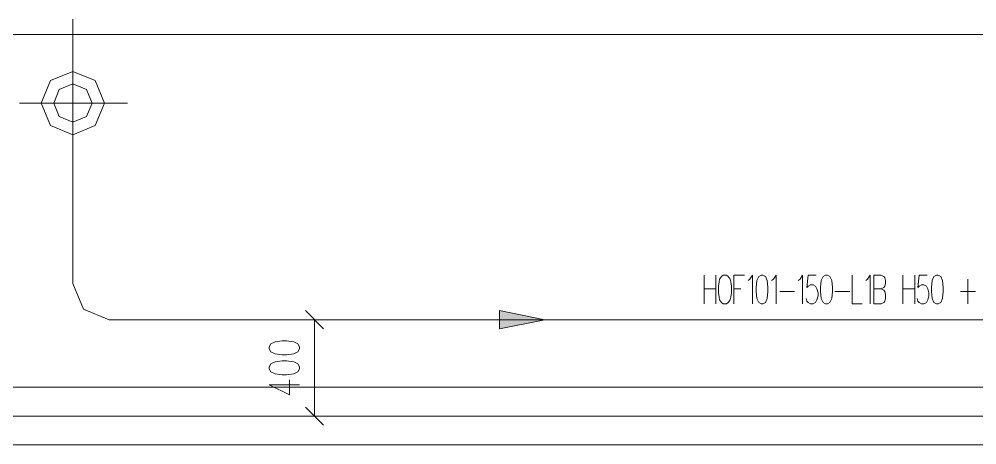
# Model space of a CAD drawing. Header units: millimetres. Extents: x 261 to 114907, y 32 to 1998430.
# Drawn here: x 68872 to 72849, y 1982451 to 1984220 of the extents above; entities that cross this region are included whole.
import ezdxf

# ---------------------------------------------------------------- set-up
doc = ezdxf.new("R2010")
doc.units = ezdxf.units.MM

msp = doc.modelspace()

# ---------------------------------------------------------------- hatches: boundary and pattern name
h = msp.add_hatch(color=0)
h.dxf.hatch_style = 2
h.paths.add_polyline_path([(71054.2, 1982971.5), (70866.7, 1983009), (70866.7, 1982934)])

# ---------------------------------------------------------------- linework, layer by layer
at = {"color": 0, "lineweight": 0}
for points in [[(69094.4, 1984220.3), (69094.4, 1983655.8)], [(68706.5, 1984156.5), (74117.6, 1984156.5)], [(68872.4, 1983871.7), (69321.5, 1983871.7)], [(69094.4, 1983871.7), (69094.4, 1983121.4)], [(71716.1, 1983037), (71716.1, 1983156.8)], [(71765.2, 1983156.8), (71765.2, 1983037)], [(71839.7, 1983037), (71839.7, 1983156.8), (71883.3, 1983156.8)], [(71898.8, 1983133.9), (71906.5, 1983139.5), (71916.9, 1983156.8), (71916.9, 1983037)], [(71996.6, 1983133.9), (72004.3, 1983139.5), (72014.7, 1983156.8), (72014.7, 1983037)], [(72107.3, 1983133.9), (72115.1, 1983139.5), (72125, 1983156.8), (72125, 1983037)], [(72181.9, 1983156.8), (72148.3, 1983156.8), (72143.1, 1983105.5), (72148.3, 1983111.1), (72158.6, 1983116.7), (72169, 1983116.7), (72179.3, 1983111.1), (72184.5, 1983099.9), (72189.6, 1983082.6), (72189.6, 1983071), (72184.5, 1983053.8), (72179.3, 1983042.6), (72169, 1983037), (72158.6, 1983037), (72148.3, 1983042.6), (72143.1, 1983048.2), (72140.5, 1983059.8)], [(72331, 1983156.8), (72331, 1983037), (72371.9, 1983037)], [(72387.4, 1983133.9), (72395.2, 1983139.5), (72405.5, 1983156.8), (72405.5, 1983037)], [(72421, 1983037), (72421, 1983156.8), (72451.6, 1983156.8), (72462, 1983151.2), (72467.2, 1983145.6), (72469.7, 1983133.9), (72469.7, 1983122.7), (72467.2, 1983111.1), (72462, 1983105.5), (72451.6, 1983099.9), (72421, 1983099.9)], [(72541.7, 1983037), (72541.7, 1983156.8)], [(72590.8, 1983156.8), (72590.8, 1983037)], [(72642.1, 1983156.8), (72608.9, 1983156.8), (72603.8, 1983105.5), (72608.9, 1983111.1), (72618.8, 1983116.7), (72629.2, 1983116.7), (72639.5, 1983111.1), (72644.7, 1983099.9), (72649.9, 1983082.6), (72649.9, 1983071), (72644.7, 1983053.8), (72639.5, 1983042.6), (72629.2, 1983037), (72618.8, 1983037), (72608.9, 1983042.6), (72603.8, 1983048.2), (72601.2, 1983059.8)], [(72811.9, 1983139.5), (72811.9, 1983037)], [(69094.4, 1983121.4), (69138.3, 1983015.4), (69244.8, 1982971.5)], [(71716.1, 1983099.9), (71765.2, 1983099.9)], [(71839.7, 1983099.9), (71868.2, 1983099.9)], [(72030.2, 1983088.3), (72091.8, 1983088.3)], [(72259, 1983088.3), (72320.6, 1983088.3)], [(72451.6, 1983099.9), (72462, 1983093.9), (72467.2, 1983088.3), (72469.7, 1983076.6), (72469.7, 1983059.8), (72467.2, 1983048.2), (72462, 1983042.6), (72451.6, 1983037), (72421, 1983037)], [(72541.7, 1983099.9), (72590.8, 1983099.9)], [(72780.9, 1983088.3), (72842.9, 1983088.3)], [(70135.5, 1982934), (70060.5, 1983009)], [(69244.8, 1982971.5), (76088.2, 1982971.5)], [(69994.1, 1982971.5), (70098.8, 1982971.5)], [(70098, 1982971.5), (70098, 1982571.2)], [(65805.6, 1982691.4), (75568, 1982691.4)], [(69910.5, 1982700.4), (69993.7, 1982658.6), (69993.7, 1982721.1)], [(69910.5, 1982700.4), (70035.5, 1982700.4)], [(75688.3, 1982571.2), (65685.8, 1982571.2)], [(68771.6, 1982571.2), (68971.6, 1982571.2)], [(68991.4, 1982571.2), (68993.5, 1982571.2)], [(69013.3, 1982571.2), (69213.7, 1982571.2)], [(69233.5, 1982571.2), (69235.7, 1982571.2)], [(69255.5, 1982571.2), (69455.5, 1982571.2)], [(69475.7, 1982571.2), (69477.4, 1982571.2)], [(69497.7, 1982571.2), (69697.6, 1982571.2)], [(69717.5, 1982571.2), (69719.6, 1982571.2)], [(69739.9, 1982571.2), (69939.8, 1982571.2)], [(69959.6, 1982571.2), (69961.8, 1982571.2)], [(69981.6, 1982571.2), (70182, 1982571.2)], [(69994.1, 1982571.2), (70098.8, 1982571.2)], [(70060.5, 1982608.6), (70135.5, 1982533.7)], [(70201.8, 1982571.2), (70204, 1982571.2)], [(70223.8, 1982571.2), (70423.7, 1982571.2)], [(70444, 1982571.2), (70445.7, 1982571.2)], [(70466, 1982571.2), (70665.9, 1982571.2)], [(70685.7, 1982571.2), (70687.9, 1982571.2)], [(70707.7, 1982571.2), (70908.1, 1982571.2)], [(70927.9, 1982571.2), (70930.1, 1982571.2)], [(70949.9, 1982571.2), (71149.8, 1982571.2)], [(71170.1, 1982571.2), (71171.8, 1982571.2)], [(71192.1, 1982571.2), (71392, 1982571.2)], [(71412.3, 1982571.2), (71414, 1982571.2)], [(71434.2, 1982571.2), (71634.2, 1982571.2)], [(71654, 1982571.2), (71656.2, 1982571.2)], [(71676, 1982571.2), (71876.4, 1982571.2)], [(71896.2, 1982571.2), (71898.3, 1982571.2)], [(71918.2, 1982571.2), (72118.1, 1982571.2)], [(72138.4, 1982571.2), (72140.1, 1982571.2)], [(72160.3, 1982571.2), (72360.3, 1982571.2)], [(72380.1, 1982571.2), (72382.3, 1982571.2)], [(72402.5, 1982571.2), (72602.5, 1982571.2)], [(72622.3, 1982571.2), (72624.4, 1982571.2)], [(72644.3, 1982571.2), (72844.2, 1982571.2)], [(65805.6, 1982451.4), (75568, 1982451.4)]]:
    msp.add_lwpolyline(points, dxfattribs=at)
for points in [[(68962.9, 1983871.7), (69001.3, 1983964.7), (69094.4, 1984003.1), (69187.4, 1983964.7), (69226.2, 1983871.7), (69187.4, 1983778.6), (69094.4, 1983739.8), (69001.3, 1983778.6)], [(69015.1, 1983871.7), (69038.3, 1983927.7), (69094.4, 1983950.9), (69150.8, 1983927.7), (69174.1, 1983871.7), (69150.8, 1983815.2), (69094.4, 1983791.9), (69038.3, 1983815.2)], [(71775.5, 1983082.6), (71775.5, 1983111.1), (71778.1, 1983128.3), (71780.7, 1983139.5), (71788.5, 1983151.2), (71795.8, 1983156.8), (71808.7, 1983156.8), (71816.5, 1983151.2), (71824.2, 1983139.5), (71826.8, 1983128.3), (71829.4, 1983111.1), (71829.4, 1983082.6), (71826.8, 1983065.4), (71824.2, 1983053.8), (71816.5, 1983042.6), (71808.7, 1983037), (71795.8, 1983037), (71788.5, 1983042.6), (71780.7, 1983053.8), (71778.1, 1983065.4)], [(71932.4, 1983088.3), (71932.4, 1983105.5), (71935, 1983133.9), (71942.7, 1983151.2), (71953.1, 1983156.8), (71960.4, 1983156.8), (71970.7, 1983151.2), (71978.5, 1983133.9), (71981.1, 1983105.5), (71981.1, 1983088.3), (71978.5, 1983059.8), (71970.7, 1983042.6), (71960.4, 1983037), (71953.1, 1983037), (71942.7, 1983042.6), (71935, 1983059.8)], [(72200, 1983088.3), (72200, 1983105.5), (72202.6, 1983133.9), (72209.9, 1983151.2), (72220.2, 1983156.8), (72228, 1983156.8), (72238.3, 1983151.2), (72246.1, 1983133.9), (72248.7, 1983105.5), (72248.7, 1983088.3), (72246.1, 1983059.8), (72238.3, 1983042.6), (72228, 1983037), (72220.2, 1983037), (72209.9, 1983042.6), (72202.6, 1983059.8)], [(72660.2, 1983088.3), (72660.2, 1983105.5), (72662.8, 1983133.9), (72670.5, 1983151.2), (72680.9, 1983156.8), (72688.6, 1983156.8), (72698.6, 1983151.2), (72706.3, 1983133.9), (72708.9, 1983105.5), (72708.9, 1983088.3), (72706.3, 1983059.8), (72698.6, 1983042.6), (72688.6, 1983037), (72680.9, 1983037), (72670.5, 1983042.6), (72662.8, 1983059.8)], [(71054.2, 1982971.5), (70866.7, 1983009), (70866.7, 1982934)], [(69910.5, 1982850.4), (69916.1, 1982837.9), (69934.2, 1982829.7), (69964, 1982825.4), (69981.6, 1982825.4), (70011.8, 1982829.7), (70029.5, 1982837.9), (70035.5, 1982850.4), (70035.5, 1982859), (70029.5, 1982871.5), (70011.8, 1982879.7), (69981.6, 1982884), (69964, 1982884), (69934.2, 1982879.7), (69916.1, 1982871.5), (69910.5, 1982859)], [(69910.5, 1982767.2), (69916.1, 1982754.7), (69934.2, 1982746.1), (69964, 1982742.2), (69981.6, 1982742.2), (70011.8, 1982746.1), (70029.5, 1982754.7), (70035.5, 1982767.2), (70035.5, 1982775.4), (70029.5, 1982787.9), (70011.8, 1982796.1), (69981.6, 1982800.4), (69964, 1982800.4), (69934.2, 1982796.1), (69916.1, 1982787.9), (69910.5, 1982775.4)]]:
    msp.add_lwpolyline(points, close=True, dxfattribs=at)

doc.saveas('drawing.dxf')
